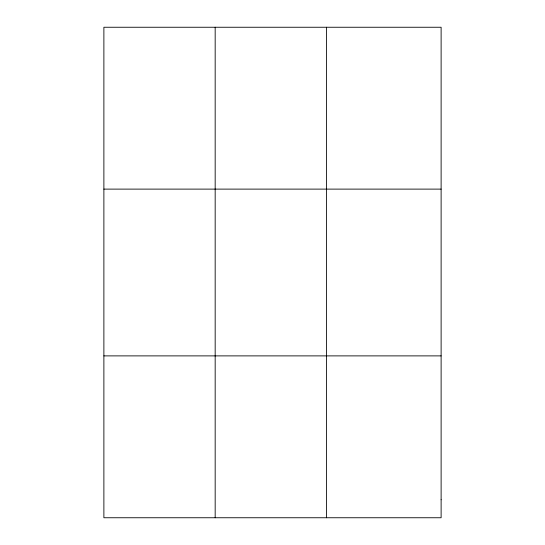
<?xml version="1.0" encoding="UTF-8"?>
<svg xmlns="http://www.w3.org/2000/svg" width="545" height="545" viewBox="0 0 545 545"><rect width="100%" height="100%" fill="white"/><g stroke="black" fill="none" stroke-linecap="round" stroke-linejoin="round"><path stroke-width="0.82" d="M215.173 517.75L215.173 27.25M326.455 517.75L326.455 27.25M103.884 189.115L441.116 189.115M103.884 355.885L441.116 355.885M441.116 499.765L441.116 517.75L103.884 517.75L103.884 27.25L441.116 27.25L441.116 499.765"/></g></svg>
